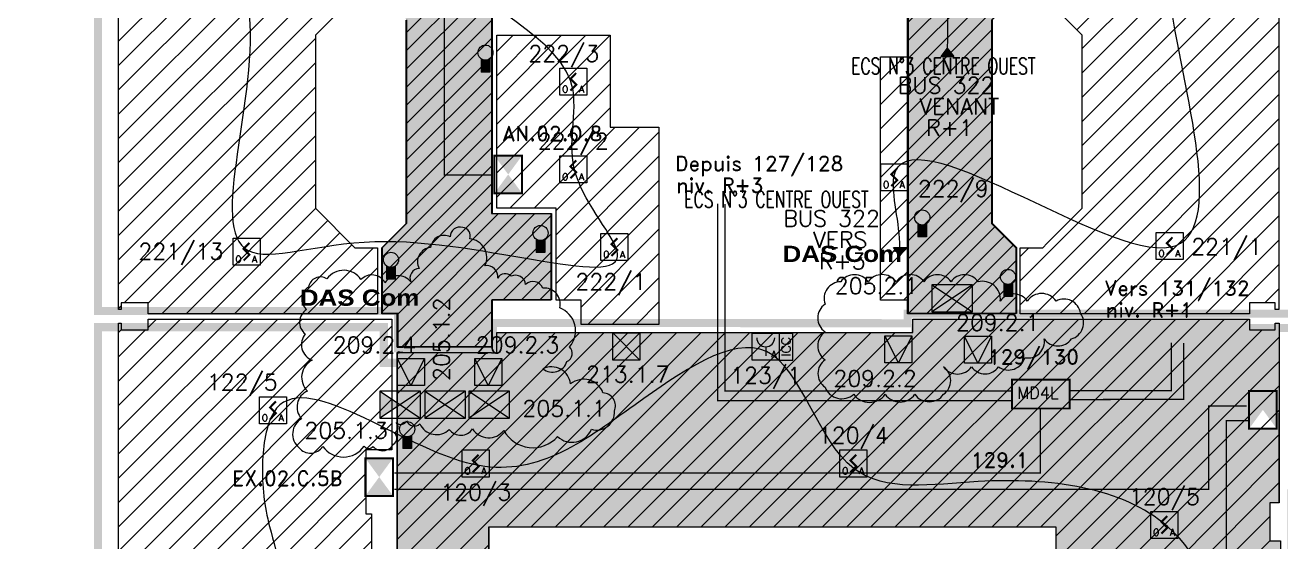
# Model space of a CAD drawing. Header units: millimetres. Extents: x 107 to 210, y 0 to 81.
# Drawn here: x 141.86 to 165.1, y 27.03 to 36.59 of the extents above; entities that cross this region are included whole.
import ezdxf
from ezdxf.enums import TextEntityAlignment as Align

# ---------------------------------------------------------------- set-up
doc = ezdxf.new("R2010")
doc.units = ezdxf.units.MM
for name, pattern in [('CACHE2', [4.7625, 3.175, -1.5875]), ('CONTINU', [0]), ('SLD', [0])]:
    doc.linetypes.add(name, pattern=pattern)
for name, color, linetype in [('ATEIS MISE EN SECURITE', 7, 'Continuous'), ('ATEIS ZONES MES', 7, 'Continuous'), ('JCC-ADRESSAGE', 6, 'Continuous'), ('JCC-ALARME GENERALE SELECTIVE', 3, 'Continuous'), ('JCC-CCF', 6, 'Continuous'), ('JCC-DECLENCHEUR MANUEL AVEC ISOLATEUR', 5, 'Continuous'), ('JCC-FILERIE SDI', 6, 'Continuous'), ('JCC-INDICATEUR ACTION', 1, 'Continuous'), ('JCC-OPTIQUE_A', 1, 'Continuous'), ('JCC-UAE-SDI', 7, 'Continuous'), ('JCC-VENTOUSE_PCF', 1, 'Continuous'), ('JCC-ZONING ZDA-ZDM', 5, 'Continuous'), ('PORTES', 8, 'Continuous')]:
    doc.layers.add(name, color=color, linetype=linetype)
doc.styles.add('ARIAL', font='')
doc.styles.add('HELVL', font='ROMAND.SHX')
doc.styles.add('ROMANC', font='romanc')
doc.styles.get("Standard").update_dxf_attribs({"font": 'romans.shx'})
doc.styles.add('TEXTE', font='romans.shx')
doc.styles.get('ARIAL').set_extended_font_data('Arial Black')
pattern_1 = [(45, (143.08978, 5.6988), (-0.2245064, 0.2245064), [])]
pattern_2 = [(0, (143.08978, 5.69879), (0.079375, 0.15875), [0, -0.15875])]

# ---------------------------------------------------------------- blocks, each defined once
blk = doc.blocks.new('indicateur action')
at = {"layer": 'JCC-INDICATEUR ACTION'}
blk.add_hatch(color=0, dxfattribs=at).paths.add_polyline_path([(0.8, -0.05, -0.315344), (-0.8, -0.05), (-0.8, -2.5), (0.8, -2.5)])
at = {"layer": 'JCC-INDICATEUR ACTION', "color": 0}
for p, q in [((-0.8, -0.05), (-0.8, -2.5)), ((0.8, -0.05), (0.8, -2.5)), ((0.8, -2.5), (-0.8, -2.5))]:
    blk.add_line(p, q, dxfattribs=at)
blk.add_circle((0, 1.1), 1.4, dxfattribs=at)
at = {"layer": 'JCC-ADRESSAGE', "style": 'TEXTE'}
blk.add_attdef('ADRESSE', text='', height=3, dxfattribs=at).set_placement((0, 5), align=Align.MIDDLE)
blk = doc.blocks.new('déclencheur manuel avec isolateur')
at = {"layer": 'JCC-DECLENCHEUR MANUEL AVEC ISOLATEUR', "color": 0}
for p, q in [((2.5, 2.5), (5.02, 2.5)), ((5.02, -2.5), (5.02, 2.5)), ((0, 0), (0, -1.66)), ((2.5, -2.5), (5.02, -2.5))]:
    blk.add_line(p, q, dxfattribs=at)
blk.add_lwpolyline([(-2.5, 2.5), (2.5, 2.5), (2.5, -2.5), (-2.5, -2.5)], close=True, dxfattribs=at)
blk.add_arc((0, 1.66), 1.66, 180, 0, dxfattribs=at)
at = {"layer": 'JCC-ADRESSAGE', "style": 'TEXTE'}
blk.add_attdef('ADRESSE', text='', height=3, dxfattribs=at).set_placement((0, 5), align=Align.MIDDLE)
at = {"layer": 'JCC-DECLENCHEUR MANUEL AVEC ISOLATEUR', "color": 0}
blk.add_text('ICC', height=1.668, rotation=90, dxfattribs=at).set_placement((3.76, 0), align=Align.MIDDLE_CENTER)
blk.add_text('A', height=1.25, dxfattribs=at).set_placement((1.5, -2), align=Align.CENTER)
blk = doc.blocks.new('alarme générale selective')
at = {"layer": 'JCC-ALARME GENERALE SELECTIVE', "color": 0}
for p, q in [((2.5, -2.5), (-2.5, 2.5)), ((-2.5, -2.5), (2.5, 2.5))]:
    blk.add_line(p, q, dxfattribs=at)
blk.add_lwpolyline([(-2.5, 2.5), (2.5, 2.5), (2.5, -2.5), (-2.5, -2.5)], close=True, dxfattribs=at)
at = {"layer": 'JCC-ADRESSAGE', "style": 'TEXTE'}
blk.add_attdef('ADRESSE', text='', height=3, dxfattribs=at).set_placement((0, 5), align=Align.MIDDLE)
blk = doc.blocks.new('optique_a')
at = {"layer": 'JCC-OPTIQUE_A', "color": 0}
blk.add_lwpolyline([(-2.5, 2.5), (2.5, 2.5), (2.5, -2.5), (-2.5, -2.5)], close=True, dxfattribs=at)
at = {"layer": 'JCC-OPTIQUE_A', "color": 0, "const_width": 0.385}
blk.add_lwpolyline([(0.54, 1.63), (-0.54, 0.54), (0.54, -0.54), (-0.54, -1.63)], dxfattribs=at)
at = {"layer": 'JCC-ADRESSAGE', "style": 'TEXTE'}
blk.add_attdef('ADRESSE', text='', height=3, dxfattribs=at).set_placement((0, 5), align=Align.MIDDLE)
at = {"layer": 'JCC-OPTIQUE_A', "color": 0}
for s, p in [('O', (-1.5, -2)), ('A', (1.5, -2))]:
    blk.add_text(s, height=1.25, dxfattribs=at).set_placement(p, align=Align.CENTER)
blk = doc.blocks.new('ventouse PCF')
at = {"layer": 'JCC-VENTOUSE_PCF'}
blk.add_hatch(color=0, dxfattribs=at).paths.add_polyline_path([(0, -2.5), (2.5, 2.5), (-2.5, 2.5)])
at = {"layer": 'JCC-VENTOUSE_PCF', "color": 0}
for p, q in [((0, -2.5), (-2.5, 2.5)), ((2.5, 2.5), (0, -2.5))]:
    blk.add_line(p, q, dxfattribs=at)
blk.add_lwpolyline([(-2.5, 2.5), (2.5, 2.5), (2.5, -2.5), (-2.5, -2.5)], close=True, dxfattribs=at)
at = {"layer": 'JCC-ADRESSAGE', "style": 'TEXTE'}
blk.add_attdef('ADRESSE', text='', height=3, dxfattribs=at).set_placement((0, 5), align=Align.MIDDLE)
blk = doc.blocks.new('clapet coupe feu_Réarm élect')
at = {"layer": 'JCC-CCF'}
h = blk.add_hatch(color=0, dxfattribs=at)
h.paths.add_polyline_path([(-3.76, 2.5), (-3.76, -2.5), (0, 0)])
h.paths.add_polyline_path([(3.76, 2.5), (0, 0), (3.76, -2.5)])
at = {"layer": 'JCC-CCF', "color": 0}
for p, q in [((3.76, 2.5), (-3.76, -2.5)), ((-3.76, 2.5), (3.76, -2.5))]:
    blk.add_line(p, q, dxfattribs=at)
blk.add_lwpolyline([(3.76, 2.5), (-3.76, 2.5), (-3.76, -2.5), (3.76, -2.5)], close=True, dxfattribs=at)
at = {"layer": 'JCC-ADRESSAGE', "style": 'TEXTE'}
blk.add_attdef('ADRESSE', text='', height=3, dxfattribs=at).set_placement((0, 5), align=Align.MIDDLE)
blk = doc.blocks.new("VOLETS D'AMENEE D'AIR DESENFUMAGE")
at = {"color": 3, "linetype": 'SLD', "const_width": 0.373}
blk.add_lwpolyline([(0, 5.12), (0, 0), (6.97, 0), (6.97, 5.12)], close=True, dxfattribs=at)
at = {"color": 3, "linetype": 'SLD'}
blk.add_solid([(0, 5.12), (0, 0), (6.97, 0), (6.97, 5.12)], dxfattribs=at)
blk = doc.blocks.new('A$C20DD5AA8')
at = {"color": 4, "linetype": 'Continuous', "const_width": 0.364}
blk.add_lwpolyline([(0.18, 5.52), (0.18, 0.18), (10.88, 0.18), (10.88, 5.52)], close=True, dxfattribs=at)
at = {"linetype": 'Continuous', "style": 'ROMANC'}
blk.add_text('MD4L', height=2.183, dxfattribs=at).set_placement((1.13, 2))
blk = doc.blocks.new("VOLETS D'EXTRACTION DE DESENFUMAGE")
at = {"color": 1, "linetype": 'SLD', "const_width": 0.373}
blk.add_lwpolyline([(0, 5.12), (0, 0), (6.97, 0), (6.97, 5.12)], close=True, dxfattribs=at)
at = {"color": 1, "linetype": 'SLD'}
blk.add_solid([(0, 5.12), (0, 0), (6.97, 0), (6.97, 5.12)], dxfattribs=at)

msp = doc.modelspace()

# ---------------------------------------------------------------- hatches: boundary and pattern name
at = {"layer": 'ATEIS ZONES MES'}
h = msp.add_hatch(dxfattribs=at)
h.set_pattern_fill('DOTS', color=5, scale=0.1, style=0)
h.set_pattern_definition(pattern_2)
h.paths.add_polyline_path([(158.204, 48.087), (158.204, 31.253), (160.204, 31.253), (160.204, 32.472), (159.754, 32.922), (159.754, 36.683), (160.204, 37.133), (160.204, 39.672), (159.754, 40.122), (159.754, 43.883), (160.204, 44.333), (160.204, 46.872), (159.754, 47.322), (159.754, 51.083), (160.204, 51.533), (160.204, 53.202), (161.804, 53.202), (161.804, 54.682), (157.384, 54.682), (157.384, 58.037), (155.454, 58.037), (155.454, 54.772), (155.004, 54.322), (155.004, 52.702), (150.274, 52.702), (150.274, 52.827), (148.479, 52.827), (148.479, 51.483), (148.929, 51.033), (148.929, 47.322), (148.479, 46.872), (148.479, 44.333), (148.929, 43.883), (148.929, 40.122), (148.479, 39.672), (148.479, 37.133), (148.929, 36.683), (148.929, 32.922), (148.479, 32.472), (148.479, 31.253), (148.764, 31.253), (148.764, 30.633), (150.504, 30.633), (150.504, 31.502), (151.604, 31.502), (151.604, 33.103), (150.504, 33.103), (150.504, 50.822), (151.664, 50.822), (151.664, 50.222), (150.604, 50.222), (150.604, 48.087)])
h = msp.add_hatch(dxfattribs=at)
h.set_pattern_fill('DOTS', color=1, scale=0.1, style=0)
h.set_pattern_definition(pattern_2)
h.paths.add_polyline_path([(148.751, 30.529), (150.491, 30.529), (150.491, 30.526), (150.591, 30.526), (150.591, 30.899), (154.011, 30.899), (158.286, 30.899), (158.286, 31.149), (159.836, 31.149), (160.409, 31.149), (164.516, 31.149), (164.516, 30.949), (164.991, 30.949), (164.991, 31.074), (165.064, 31.074), (165.061, 27.749), (164.891, 27.749), (164.891, 27.049), (165.091, 27.049), (165.091, 22.474), (165.091, 19.464), (155.402, 19.464), (155.402, 21.199), (155.927, 21.199), (155.927, 21.764), (158.119, 21.764), (158.121, 21.764), (158.121, 21.199), (160.941, 21.199), (160.941, 27.299), (150.441, 27.299), (150.441, 24.05), (148.751, 24.05)])
at = {"layer": 'JCC-FILERIE SDI'}
for points in [[(158.807, 36.004), (159.043, 36.004), (158.925, 36.161)], [(158.049, 32.318), (158.167, 32.474), (157.931, 32.474)]]:
    msp.add_hatch(color=1, dxfattribs=at).paths.add_polyline_path(points)
at = {"layer": 'JCC-ZONING ZDA-ZDM'}
h = msp.add_hatch(dxfattribs=at)
h.set_pattern_fill('ANSI31', color=56, scale=0.075, style=0)
h.set_pattern_definition([(45, (143.08978, 5.6988), (-0.1683798, 0.1683798), [])])
h.paths.add_polyline_path([(158.19, 48.083), (158.19, 31.249), (160.19, 31.249), (160.19, 32.469), (159.74, 32.919), (159.74, 36.679), (160.19, 37.129), (160.19, 39.669), (159.74, 40.119), (159.74, 43.879), (160.19, 44.329), (160.19, 46.869), (159.74, 47.319), (159.74, 51.079), (160.19, 51.529), (160.19, 53.199), (161.79, 53.199), (161.79, 54.679), (157.37, 54.679), (157.37, 58.034), (155.44, 58.034), (155.44, 54.769), (154.99, 54.319), (154.99, 52.699), (150.26, 52.699), (150.26, 52.824), (148.465, 52.824), (148.465, 51.479), (148.915, 51.029), (148.915, 47.319), (148.465, 46.869), (148.465, 44.329), (148.915, 43.879), (148.915, 40.119), (148.465, 39.669), (148.465, 37.129), (148.915, 36.679), (148.915, 32.919), (148.465, 32.469), (148.465, 31.249), (148.75, 31.249), (148.75, 30.629), (150.49, 30.629), (150.49, 31.499), (151.589, 31.499), (151.589, 33.099), (150.49, 33.099), (150.49, 50.818), (151.65, 50.818), (151.65, 50.218), (150.59, 50.218), (150.59, 48.083)])
h = msp.add_hatch(dxfattribs=at)
h.set_pattern_fill('ANSI31', color=4, scale=0.1, style=0)
h.set_pattern_definition(pattern_1)
h.paths.add_polyline_path([(160.27, 52.749), (164.54, 52.749), (164.54, 52.649), (165.06, 52.649), (165.06, 31.324), (164.99, 31.324), (164.99, 31.449), (164.515, 31.449), (164.515, 31.249), (160.27, 31.249), (160.27, 32.447), (160.27, 32.469), (160.69, 32.469), (160.772, 32.551), (161.42, 33.199), (161.42, 36.399), (160.69, 37.129), (160.27, 37.129), (160.27, 38.523), (160.27, 39.669), (160.69, 39.669), (161.42, 40.399), (161.42, 43.599), (160.69, 44.329), (160.27, 44.329), (160.27, 46.869), (160.69, 46.869), (160.772, 46.951), (161.42, 47.599), (161.42, 50.799), (160.69, 51.529), (160.27, 51.529)])
h = msp.add_hatch(dxfattribs=at)
h.set_pattern_fill('ANSI31', color=4, scale=0.1, style=0)
h.set_pattern_definition(pattern_1)
edge = h.paths.add_edge_path()
edge.add_line((142.245, 52.699), (148.385, 52.699))
edge.add_line((148.385, 52.699), (148.385, 51.479))
edge.add_line((148.385, 51.479), (147.965, 51.479))
edge.add_line((147.965, 51.479), (147.235, 50.749))
edge.add_line((147.235, 50.749), (147.235, 47.599))
edge.add_line((147.235, 47.599), (147.965, 46.869))
edge.add_line((147.965, 46.869), (148.385, 46.869))
edge.add_line((148.385, 46.869), (148.413, 45.505))
edge.add_line((148.413, 45.505), (148.413, 44.329))
edge.add_line((148.413, 44.329), (147.965, 44.329))
edge.add_line((147.965, 44.329), (147.235, 43.599))
edge.add_line((147.235, 43.599), (147.235, 40.399))
edge.add_line((147.235, 40.399), (147.965, 39.669))
edge.add_line((147.965, 39.669), (148.385, 39.669))
edge.add_line((148.385, 39.669), (148.385, 38.449))
edge.add_line((148.385, 38.449), (148.385, 37.129))
edge.add_line((148.385, 37.129), (147.965, 37.129))
edge.add_line((147.965, 37.129), (147.235, 36.399))
edge.add_line((147.235, 36.399), (147.235, 33.199))
edge.add_line((147.235, 33.199), (147.965, 32.469))
edge.add_line((147.965, 32.469), (148.385, 32.469))
edge.add_line((148.385, 32.469), (148.385, 31.249))
edge.add_line((148.385, 31.249), (144.14, 31.249))
edge.add_line((144.14, 31.249), (144.14, 31.449))
edge.add_line((144.14, 31.449), (143.64, 31.449))
edge.add_line((143.64, 31.449), (143.64, 31.324))
edge.add_line((143.64, 31.324), (143.595, 31.324))
edge.add_line((143.595, 31.324), (143.595, 38.299))
edge.add_line((143.595, 38.299), (143.595, 38.499))
edge.add_line((143.595, 38.499), (142.245, 38.499))
edge.add_line((142.245, 38.499), (142.245, 52.699))
h = msp.add_hatch(dxfattribs=at)
h.set_pattern_fill('ANSI31', color=31, scale=0.1, style=0)
h.set_pattern_definition(pattern_1)
h.paths.add_polyline_path([(150.59, 36.399), (151.688, 36.399), (152.688, 36.399), (152.688, 34.799), (152.688, 34.699), (153.59, 34.699), (153.59, 31.049), (152.149, 31.049), (152.149, 31.499), (151.689, 31.499), (151.689, 33.199), (150.59, 33.199)])
h = msp.add_hatch(dxfattribs=at)
h.set_pattern_fill('ANSI31', color=31, scale=0.1, style=0)
h.set_pattern_definition(pattern_1)
h.paths.add_polyline_path([(158.19, 31.499), (157.69, 31.499), (157.69, 35.999), (158.19, 35.999)])
h = msp.add_hatch(dxfattribs=at)
h.set_pattern_fill('ANSI31', color=201, scale=0.1, style=0)
h.set_pattern_definition(pattern_1)
h.paths.add_polyline_path([(143.595, 24.124), (143.595, 31.074), (143.64, 31.074), (143.64, 30.949), (144.14, 30.949), (144.14, 31.149), (148.65, 31.149), (148.65, 28.729), (148.17, 28.729), (148.17, 27.549), (148.27, 27.549), (148.27, 26.734), (148.65, 26.734), (148.65, 24.049), (144.14, 24.049), (144.14, 24.249), (143.665, 24.249), (143.665, 24.124)])
h = msp.add_hatch(dxfattribs=at)
h.set_pattern_fill('ANSI31', color=113, scale=0.1, style=0)
h.set_pattern_definition(pattern_1)
h.paths.add_polyline_path([(148.75, 30.529), (150.49, 30.529), (150.49, 30.526), (150.59, 30.526), (150.59, 30.899), (154.01, 30.899), (158.284, 30.899), (158.284, 31.149), (159.834, 31.149), (160.408, 31.149), (164.515, 31.149), (164.515, 30.949), (164.99, 30.949), (164.99, 31.074), (165.062, 31.074), (165.06, 27.749), (164.89, 27.749), (164.89, 27.049), (165.09, 27.049), (165.09, 22.474), (165.09, 19.464), (155.4, 19.464), (155.4, 21.199), (155.925, 21.199), (155.925, 21.764), (158.117, 21.764), (158.12, 21.764), (158.12, 21.199), (160.94, 21.199), (160.94, 27.299), (150.44, 27.299), (150.44, 24.05), (148.75, 24.05)])

# ---------------------------------------------------------------- linework, layer by layer
at = {"layer": 'ATEIS MISE EN SECURITE', "color": 3, "const_width": 0.025}
msp.add_lwpolyline([(150.613, 48.368), (149.622, 48.368), (149.622, 33.813), (150.493, 33.813)], dxfattribs=at)
at = {"layer": 'ATEIS MISE EN SECURITE', "color": 1, "linetype": 'CACHE2', "ltscale": 0.1, "const_width": 0.025}
for points in [[(160.12, 29.638), (154.677, 29.638), (154.677, 33.282)], [(161.192, 29.824), (163.07, 29.824), (163.07, 30.713)]]:
    msp.add_lwpolyline(points, dxfattribs=at)
at = {"layer": 'ATEIS MISE EN SECURITE', "color": 4, "linetype": 'CACHE2', "ltscale": 0.1, "const_width": 0.025}
for points in [[(160.131, 29.818), (154.811, 29.818), (154.811, 33.279)], [(161.188, 29.66), (163.297, 29.665), (163.295, 30.707)]]:
    msp.add_lwpolyline(points, dxfattribs=at)
at = {"layer": 'ATEIS MISE EN SECURITE', "color": 3, "linetype": 'CONTINU', "const_width": 0.025}
for points in [[(148.692, 27.999), (163.759, 27.999), (163.759, 29.541), (164.465, 29.541)], [(160.647, 29.503), (160.647, 28.3), (148.692, 28.3)], [(164.493, 29.273), (164.086, 29.273), (164.086, 21.182), (162.756, 21.182), (162.756, 19.478)]]:
    msp.add_lwpolyline(points, dxfattribs=at)
at = {"layer": 'ATEIS ZONES MES', "color": 5}
for points in [[(160.204, 53.202), (160.204, 51.533), (159.754, 51.083), (159.754, 47.322), (160.204, 46.872), (160.204, 44.393), (160.204, 44.333), (159.754, 43.883), (159.754, 40.122), (160.204, 39.672), (160.204, 37.133), (159.754, 36.683), (159.754, 32.922), (160.204, 32.472), (160.204, 31.253), (159.754, 31.253), (158.298, 31.253), (158.204, 31.253), (158.204, 31.502)], [(150.504, 50.822), (150.504, 33.103), (151.604, 33.103), (151.604, 31.502), (150.504, 31.502), (150.504, 31.253), (150.504, 30.633), (148.764, 30.633), (148.764, 31.253), (148.479, 31.253), (148.479, 31.313), (148.479, 32.472), (148.929, 32.922), (148.929, 36.683)], [(158.204, 31.502), (158.204, 48.087)]]:
    msp.add_lwpolyline(points, dxfattribs=at)
at = {"layer": 'ATEIS ZONES MES', "color": 1}
for points in [[(148.751, 30.529), (150.491, 30.529), (150.491, 30.526), (150.591, 30.526), (150.591, 30.899), (154.011, 30.899), (158.286, 30.899), (158.286, 31.149), (159.836, 31.149), (160.409, 31.149), (164.516, 31.149), (164.516, 30.949), (164.991, 30.949), (164.991, 31.074), (165.064, 31.074), (165.061, 27.749), (164.891, 27.749), (164.891, 27.049), (165.091, 27.049), (165.091, 22.474)], [(148.751, 24.05), (148.751, 30.529)], [(160.941, 21.199), (160.941, 27.299), (150.441, 27.299), (150.441, 24.05)]]:
    msp.add_lwpolyline(points, dxfattribs=at)
at = {"layer": 'JCC-CCF'}
for points in [[(146.93, 28.771, 0.520567), (147.371, 28.795, 0.520567), (148.137, 28.799, 0.520567), (148.3, 28.795, 0.520567), (148.678, 28.833, 0.520567), (148.693, 29.044, 0.520567), (148.731, 29.235, 0.520567), (148.923, 29.269, 0.520567), (149.167, 29.211, 0.520567), (149.711, 29.107, 0.520567), (150.142, 29.12, 0.520567), (150.721, 29.091, 0.520567), (151.715, 28.975, 0.520567), (152.342, 29.11, 0.520567), (152.767, 29.448, 0.520567), (152.555, 29.785, 0.520567), (151.956, 29.949, 0.520567), (151.445, 30.229, 0.520567), (151.889, 30.364, 0.520567), (151.937, 30.634, 0.520567), (151.754, 31.357, 0.520567), (151.443, 31.721, 0.520567), (151.124, 31.79, 0.520567), (150.859, 31.941, 0.520567), (150.608, 31.904, 0.520567), (150.37, 32.134, 0.520567), (150.089, 32.636, 0.520567), (149.961, 32.841, 0.520567), (149.731, 32.67, 0.520567), (149.365, 32.474, 0.520567), (149.152, 32.083, 0.520567), (148.998, 31.836, 0.520567), (148.521, 31.819, 0.520567), (148.078, 31.878, 0.520567), (147.448, 31.896, 0.520567), (147.107, 31.742, 0.520567), (147.073, 31.325, 0.520567), (147.048, 30.874, 0.520567), (147.176, 30.389, 0.520567), (147.09, 29.818, 0.520567), (146.98, 29.307, 0.520567)], [(159.494, 31.838, 0.520567), (158.993, 31.838, 0.520567), (158.493, 31.838, 0.520567), (157.977, 31.838, 0.520567), (157.461, 31.838, 0.520567), (156.953, 31.838, 0.520567), (156.663, 31.427, 0.520567), (156.663, 30.911, 0.520567), (156.663, 30.395, 0.520567), (156.663, 29.887, 0.520567), (157.195, 29.758, 0.520567), (157.776, 29.758, 0.520567), (158.324, 29.758, 0.520567), (158.856, 29.758, 0.520567), (158.856, 30.266, 0.520567), (159.373, 30.266, 0.520567), (159.873, 30.266, 0.520567), (160.357, 30.435, 0.520567), (160.719, 30.782, 0.520567), (161.22, 30.782, 0.520567), (161.389, 31.257, 0.520567), (160.937, 31.483, 0.520567), (160.405, 31.483, 0.520567), (159.905, 31.483, 0.520567)]]:
    msp.add_lwpolyline(points, format="xyb", close=True, dxfattribs=at)
at = {"layer": 'JCC-FILERIE SDI', "color": 1}
for p, q in [((158.925, 36.161), (158.807, 36.004)), ((158.925, 36.161), (158.807, 36.004)), ((158.925, 36.161), (159.043, 36.004)), ((158.925, 36.161), (159.043, 36.004)), ((158.807, 36.004), (159.043, 36.004)), ((158.807, 36.004), (159.043, 36.004)), ((157.931, 32.474), (158.167, 32.474)), ((158.049, 32.318), (157.931, 32.474)), ((157.931, 32.474), (158.167, 32.474)), ((158.049, 32.318), (157.931, 32.474)), ((158.049, 32.318), (158.167, 32.474)), ((158.049, 32.318), (158.167, 32.474))]:
    msp.add_line(p, q, dxfattribs=at)
msp.add_open_spline([(158.049, 32.474), (158.049, 32.91), (157.23, 35.72), (165.131, 29.737), (162.793, 36.812), (163.035, 40.259), (163.045, 43.659), (162.87, 47.349), (164.198, 52.143), (158.747, 52.551), (148.958, 56.053), (156.913, 52.243), (155.914, 48.748), (153.106, 51.304), (150.113, 51.496), (141.837, 51.995), (149.517, 50.118), (144.006, 47.559), (145.699, 43.613), (144.273, 39.935), (146.817, 36.733), (144.707, 31.552), (148.936, 33.2), (154.117, 31.202), (151.646, 33.914), (152.574, 36.15), (147.857, 37.869), (154.068, 39.766), (151.202, 43.248), (153.944, 47.165), (148.765, 46.546), (149.564, 51.077), (151.432, 49.8), (152.643, 48.917), (153.681, 47.101), (157.295, 45.395), (159.004, 52.356), (159.444, 46.45), (152.902, 42.993), (159.738, 42.142), (158.955, 38.66), (158.925, 36.995), (158.925, 36.161)], degree=3, knots=[0, 0, 0, 0, 1.308226, 6.590606, 11.301082, 13.878702, 18.30798, 20.885274, 25.645472, 29.235063, 36.284617, 41.482545, 42.230197, 45.791717, 47.721879, 53.637404, 56.3988, 60.232713, 63.196944, 67.909883, 70.63315, 75.149136, 77.497225, 81.97104, 83.652818, 85.285791, 88.379789, 91.786853, 95.624466, 98.207289, 101.645563, 104.265827, 105.483623, 107.125539, 109.005038, 111.7534, 116.345522, 118.146983, 124.593333, 128.036019, 130.854514, 133.358672, 133.358672, 133.358672, 133.358672], dxfattribs=at)
at = {"layer": 'JCC-FILERIE SDI', "color": 3}
msp.add_open_spline([(164.388, 22.148), (164.388, 23.931), (164.138, 27.776), (159.978, 28.335), (156.77, 27.759), (155.943, 31.544), (152.816, 29.343), (150.294, 27.469), (146.549, 30.694), (146.199, 28.362), (146.329, 27.417), (146.653, 26.456), (146.106, 24.619), (146.518, 22.664), (146.397, 19.543), (149.782, 19.087), (151.969, 20.519), (154.882, 20.051), (157.611, 24.492), (158.008, 21.393), (157.873, 19.97), (155.922, 17.2), (163.236, 16.868), (159.537, 20.223), (161.243, 21.022), (161.842, 21.123), (162.078, 21.123)], degree=3, knots=[0, 0, 0, 0, 5.348738, 8.947413, 11.257766, 13.961489, 16.582375, 19.770747, 23.589519, 24.564091, 25.731259, 26.593637, 27.492832, 31.292535, 32.718318, 36.043977, 38.44566, 40.553859, 44.777427, 45.892596, 48.107421, 49.663977, 53.805785, 56.281971, 57.483556, 58.192323, 58.192323, 58.192323, 58.192323], dxfattribs=at)
at = {"layer": 'JCC-ZONING ZDA-ZDM', "const_width": 0.15}
msp.add_lwpolyline([(150.315, 56.446), (150.315, 52.899), (141.94, 52.899), (141.94, 38.299), (143.214, 38.299), (143.215, 31.299), (144.14, 31.299), (144.14, 31.299), (144.14, 31.299), (144.14, 31.299), (144.14, 31.299), (144.14, 31.299), (148.766, 31.299), (148.766, 30.612), (150.518, 30.612), (150.518, 30.877), (150.518, 31.078), (158.19, 31.072), (158.19, 31.249), (165.62, 31.249), (165.62, 52.819), (161.68, 52.819), (161.679, 52.919)], dxfattribs=at)
at = {"layer": 'JCC-ZONING ZDA-ZDM', "color": 56}
for points in [[(160.19, 53.199), (160.19, 51.529), (159.74, 51.079), (159.74, 47.319), (160.19, 46.869), (160.19, 44.389), (160.19, 44.329), (159.74, 43.879), (159.74, 40.119), (160.19, 39.669), (160.19, 37.129), (159.74, 36.679), (159.74, 32.919), (160.19, 32.469), (160.19, 31.249), (159.74, 31.249), (158.284, 31.249), (158.19, 31.249), (158.19, 31.499)], [(150.49, 50.818), (150.49, 33.099), (151.589, 33.099), (151.589, 31.499), (150.49, 31.499), (150.49, 31.249), (150.49, 30.629), (148.75, 30.629), (148.75, 31.249), (148.465, 31.249), (148.465, 31.309), (148.465, 32.469), (148.915, 32.919), (148.915, 36.679)], [(158.19, 31.499), (158.19, 48.083)]]:
    msp.add_lwpolyline(points, dxfattribs=at)
at = {"layer": 'JCC-ZONING ZDA-ZDM', "color": 4}
for points in [[(165.06, 52.649), (165.06, 31.324), (164.99, 31.324), (164.99, 31.449), (164.515, 31.449), (164.515, 31.249), (160.27, 31.249), (160.27, 32.447), (160.27, 32.469), (160.69, 32.469), (160.772, 32.551), (161.42, 33.199), (161.42, 36.399), (160.69, 37.129)], [(147.965, 37.129), (147.235, 36.399), (147.235, 33.199), (147.965, 32.469), (148.385, 32.469), (148.385, 31.249), (144.14, 31.249), (144.14, 31.449), (143.64, 31.449), (143.64, 31.324), (143.595, 31.324), (143.595, 38.299)]]:
    msp.add_lwpolyline(points, dxfattribs=at)
at = {"layer": 'JCC-ZONING ZDA-ZDM', "color": 31}
for points in [[(150.59, 36.399), (150.59, 36.399), (150.59, 36.399), (151.688, 36.399), (151.688, 36.399), (151.688, 36.399), (151.688, 36.399), (152.688, 36.399), (152.688, 34.799), (152.688, 34.699), (153.59, 34.699), (153.59, 31.049), (152.149, 31.049), (152.149, 31.499), (151.689, 31.499), (151.689, 33.199), (150.59, 33.199)], [(158.19, 35.999), (158.19, 31.499), (157.69, 31.499), (157.69, 35.999)]]:
    msp.add_lwpolyline(points, close=True, dxfattribs=at)
at = {"layer": 'JCC-ZONING ZDA-ZDM', "color": 201}
msp.add_lwpolyline([(143.595, 24.124), (143.595, 31.074), (143.64, 31.074), (143.64, 30.949), (144.14, 30.949), (144.14, 31.149), (148.65, 31.149), (148.65, 28.729), (148.17, 28.729), (148.17, 27.549), (148.27, 27.549), (148.27, 26.734), (148.65, 26.734), (148.65, 24.049), (144.14, 24.049), (144.14, 24.249), (143.665, 24.249), (143.665, 24.124), (143.595, 24.124)], dxfattribs=at)
at = {"layer": 'JCC-ZONING ZDA-ZDM', "color": 113}
for points in [[(148.75, 30.529), (150.49, 30.529), (150.49, 30.526), (150.59, 30.526), (150.59, 30.899), (154.01, 30.899), (158.284, 30.899), (158.284, 31.149), (159.834, 31.149), (160.408, 31.149), (164.515, 31.149), (164.515, 30.949), (164.99, 30.949), (164.99, 31.074), (165.062, 31.074), (165.06, 27.749), (164.89, 27.749), (164.89, 27.049), (165.09, 27.049), (165.09, 22.474)], [(148.75, 24.05), (148.75, 30.529)], [(160.94, 21.199), (160.94, 27.299), (150.44, 27.299), (150.44, 24.05)]]:
    msp.add_lwpolyline(points, dxfattribs=at)
at = {"layer": 'JCC-ZONING ZDA-ZDM', "color": 17, "const_width": 0.15}
msp.add_lwpolyline([(165.44, 30.982), (165.62, 30.982), (165.62, 27.923), (165.29, 27.924), (165.29, 19.464), (163.261, 19.46), (163.261, 16.824), (143.215, 16.824), (143.215, 30.999), (148.5, 30.999), (148.5, 30.339), (150.808, 30.339), (150.808, 30.766), (158.284, 30.756), (158.325, 30.756), (158.325, 30.982), (165.62, 30.982)], dxfattribs=at)
at = {"layer": 'PORTES', "linetype": 'Continuous'}
for p, q in [((148.85, 30.629), (148.75, 30.629)), ((148.75, 30.629), (148.85, 30.629)), ((148.85, 30.529), (148.75, 30.529)), ((148.85, 30.529), (148.75, 30.529))]:
    msp.add_line(p, q, dxfattribs=at)

# ---------------------------------------------------------------- block references
at = {"layer": 'ATEIS MISE EN SECURITE', "linetype": 'Continuous', "xscale": 0.1, "yscale": 0.1, "zscale": 0.1, "rotation": 90}
for name, p in [("VOLETS D'AMENEE D'AIR DESENFUMAGE", (151.058, 33.475)), ("VOLETS D'AMENEE D'AIR DESENFUMAGE", (165.019, 29.121)), ("VOLETS D'EXTRACTION DE DESENFUMAGE", (148.671, 27.879))]:
    msp.add_blockref(name, p, dxfattribs=at)
at = {"layer": 'ATEIS MISE EN SECURITE', "color": 0, "xscale": 0.1, "yscale": 0.1, "zscale": 0.1}
msp.add_blockref('A$C20DD5AA8', (160.102, 29.477), dxfattribs=at)
at = {"layer": 'JCC-ALARME GENERALE SELECTIVE', "lineweight": 0}
ref = msp.add_blockref('alarme générale selective', (152.988, 30.642), dxfattribs=dict(at, xscale=0.1000000000000014, yscale=0.1000000000000014))
ref.add_attrib('ADRESSE', '213.1.7', dxfattribs={"layer": 'JCC-ADRESSAGE', "height": 0.3, "style": 'TEXTE'}).set_placement((153.013, 30.129), align=Align.MIDDLE)
at = {"layer": 'JCC-CCF', "lineweight": 0}
ref = msp.add_blockref('clapet coupe feu_Réarm élect', (159.014, 31.532), dxfattribs=dict(at, xscale=0.0999999999999943, yscale=0.0999999999999943))
ref.add_attrib('ADRESSE', '205.2.1', dxfattribs={"layer": 'JCC-ADRESSAGE', "height": 0.3, "style": 'TEXTE'}).set_placement((157.614, 31.765), align=Align.MIDDLE)
ref = msp.add_blockref('clapet coupe feu_Réarm élect', (149.633, 29.565), dxfattribs=dict(at, xscale=0.0999999999999943, yscale=0.0999999999999943))
ref.add_attrib('ADRESSE', '205.1.2', dxfattribs={"layer": 'JCC-ADRESSAGE', "height": 0.3, "rotation": 90, "style": 'TEXTE'}).set_placement((149.567, 30.776), align=Align.MIDDLE)
ref = msp.add_blockref('clapet coupe feu_Réarm élect', (148.803, 29.565), dxfattribs=dict(at, xscale=0.0999999999999943, yscale=0.0999999999999943))
ref.add_attrib('ADRESSE', '205.1.3', dxfattribs={"layer": 'JCC-ADRESSAGE', "height": 0.3, "style": 'TEXTE'}).set_placement((147.803, 29.089), align=Align.MIDDLE)
ref = msp.add_blockref('clapet coupe feu_Réarm élect', (150.447, 29.565), dxfattribs=dict(at, xscale=0.0999999999999943, yscale=0.0999999999999943))
ref.add_attrib('ADRESSE', '205.1.1', dxfattribs={"layer": 'JCC-ADRESSAGE', "height": 0.3, "style": 'TEXTE'}).set_placement((151.837, 29.495), align=Align.MIDDLE)
at = {"layer": 'JCC-DECLENCHEUR MANUEL AVEC ISOLATEUR'}
ref = msp.add_blockref('déclencheur manuel avec isolateur', (155.565, 30.637), dxfattribs=dict(at, xscale=0.1000000000000014, yscale=0.1000000000000014))
ref.add_attrib('ADRESSE', '123/1', dxfattribs={"layer": 'JCC-ADRESSAGE', "height": 0.3, "style": 'TEXTE'}).set_placement((155.565, 30.086), align=Align.MIDDLE)
at = {"layer": 'JCC-INDICATEUR ACTION', "lineweight": 0, "xscale": 0.1000000000000014, "yscale": 0.1000000000000014}
for p in [(150.38, 35.967), (158.462, 32.918), (151.399, 32.631), (148.633, 32.136), (160.048, 31.819), (148.932, 29.003)]:
    msp.add_blockref('indicateur action', p, dxfattribs=at)
at = {"layer": 'JCC-OPTIQUE_A', "lineweight": 0}
ref = msp.add_blockref('optique_a', (152.006, 35.538), dxfattribs=dict(at, xscale=0.1000000000000014, yscale=0.1000000000000014))
ref.add_attrib('ADRESSE', '222/3', dxfattribs={"layer": 'JCC-ADRESSAGE', "height": 0.3, "style": 'TEXTE'}).set_placement((151.83, 36.038), align=Align.MIDDLE)
ref = msp.add_blockref('optique_a', (152.006, 33.918), dxfattribs=dict(at, xscale=0.1000000000000014, yscale=0.1000000000000014))
ref.add_attrib('ADRESSE', '222/2', dxfattribs={"layer": 'JCC-ADRESSAGE', "height": 0.3, "style": 'TEXTE'}).set_placement((152.006, 34.418), align=Align.MIDDLE)
ref = msp.add_blockref('optique_a', (157.942, 33.773), dxfattribs=dict(at, xscale=0.1000000000000014, yscale=0.1000000000000014))
ref.add_attrib('ADRESSE', '222/9', dxfattribs={"layer": 'JCC-ADRESSAGE', "height": 0.3, "style": 'TEXTE'}).set_placement((159.036, 33.54), align=Align.MIDDLE)
ref = msp.add_blockref('optique_a', (145.961, 32.394), dxfattribs=dict(at, xscale=0.1000000000000014, yscale=0.1000000000000014))
ref.add_attrib('ADRESSE', '221/13', dxfattribs={"layer": 'JCC-ADRESSAGE', "height": 0.3, "style": 'TEXTE'}).set_placement((144.745, 32.38), align=Align.MIDDLE)
ref = msp.add_blockref('optique_a', (152.767, 32.48), dxfattribs=dict(at, xscale=0.1000000000000014, yscale=0.1000000000000014))
ref.add_attrib('ADRESSE', '222/1', dxfattribs={"layer": 'JCC-ADRESSAGE', "height": 0.3, "style": 'TEXTE'}).set_placement((152.702, 31.818), align=Align.MIDDLE)
ref = msp.add_blockref('optique_a', (163.038, 32.499), dxfattribs=dict(at, xscale=0.1000000000000014, yscale=0.1000000000000014))
ref.add_attrib('ADRESSE', '221/1', dxfattribs={"layer": 'JCC-ADRESSAGE', "height": 0.3, "style": 'TEXTE'}).set_placement((164.093, 32.468), align=Align.MIDDLE)
ref = msp.add_blockref('optique_a', (146.45, 29.461), dxfattribs=dict(at, xscale=0.1000000000000014, yscale=0.1000000000000014))
ref.add_attrib('ADRESSE', '122/5', dxfattribs={"layer": 'JCC-ADRESSAGE', "height": 0.3, "style": 'TEXTE'}).set_placement((145.881, 29.961), align=Align.MIDDLE)
ref = msp.add_blockref('optique_a', (157.187, 28.478), dxfattribs=dict(at, xscale=0.0999999999999996, yscale=0.0999999999999996))
ref.add_attrib('ADRESSE', '120/4', dxfattribs={"layer": 'JCC-ADRESSAGE', "height": 0.3, "style": 'TEXTE'}).set_placement((157.187, 28.978), align=Align.MIDDLE)
ref = msp.add_blockref('optique_a', (150.201, 28.478), dxfattribs=dict(at, xscale=0.0999999999999996, yscale=0.0999999999999996))
ref.add_attrib('ADRESSE', '120/3', dxfattribs={"layer": 'JCC-ADRESSAGE', "height": 0.3, "style": 'TEXTE'}).set_placement((150.201, 27.925), align=Align.MIDDLE)
ref = msp.add_blockref('optique_a', (162.94, 27.343), dxfattribs=dict(at, xscale=0.0999999999999996, yscale=0.0999999999999996))
ref.add_attrib('ADRESSE', '120/5', dxfattribs={"layer": 'JCC-ADRESSAGE', "height": 0.3, "style": 'TEXTE'}).set_placement((162.94, 27.843), align=Align.MIDDLE)
at = {"layer": 'JCC-VENTOUSE_PCF', "lineweight": 0}
ref = msp.add_blockref('ventouse PCF', (159.491, 30.584), dxfattribs=dict(at, xscale=0.1000000000000014, yscale=0.1000000000000014))
ref.add_attrib('ADRESSE', '209.2.1', dxfattribs={"layer": 'JCC-ADRESSAGE', "height": 0.3, "style": 'TEXTE'}).set_placement((159.858, 31.084), align=Align.MIDDLE)
ref = msp.add_blockref('ventouse PCF', (149.003, 30.171), dxfattribs=dict(at, xscale=0.1000000000000014, yscale=0.1000000000000014))
ref.add_attrib('ADRESSE', '209.2.4', dxfattribs={"layer": 'JCC-ADRESSAGE', "height": 0.3, "style": 'TEXTE'}).set_placement((148.327, 30.671), align=Align.MIDDLE)
ref = msp.add_blockref('ventouse PCF', (150.433, 30.171), dxfattribs=dict(at, xscale=0.1000000000000014, yscale=0.1000000000000014))
ref.add_attrib('ADRESSE', '209.2.3', dxfattribs={"layer": 'JCC-ADRESSAGE', "height": 0.3, "style": 'TEXTE'}).set_placement((150.974, 30.671), align=Align.MIDDLE)
ref = msp.add_blockref('ventouse PCF', (158.02, 30.592), dxfattribs=dict(at, xscale=0.1000000000000014, yscale=0.1000000000000014))
ref.add_attrib('ADRESSE', '209.2.2', dxfattribs={"layer": 'JCC-ADRESSAGE', "height": 0.3, "style": 'TEXTE'}).set_placement((157.589, 30.051), align=Align.MIDDLE)

# ---------------------------------------------------------------- texts
at = {"layer": 'ATEIS MISE EN SECURITE', "color": 0, "style": 'HELVL'}
for s, height, p in [('AN.02.O.8', 0.2749, (150.694, 34.443)), ('Depuis 127/128', 0.27495, (153.889, 33.888)), ('niv. R+3', 0.2749, (153.906, 33.486)), ('Vers 131/132', 0.27495, (161.831, 31.583)), ('niv. R+1', 0.2749, (161.849, 31.182)), ('129/130', 0.2749, (159.676, 30.313)), ('129.1', 0.2749, (159.358, 28.406)), ('EX.02.C.5B', 0.2749, (145.694, 28.066))]:
    msp.add_text(s, height=height, dxfattribs=at).set_placement(p)
at = {"layer": 'JCC-CCF', "lineweight": 0, "char_height": 0.3, "width": 20.85784, "attachment_point": 1, "style": 'ARIAL'}
for insert in [(155.876, 32.505), (146.947, 31.695)]:
    msp.add_mtext('DAS Com', dxfattribs=dict(at, insert=insert))
at = {"layer": 'JCC-FILERIE SDI', "color": 1}
for s, p in [('BUS 322', (158.008, 35.324)), ('VENANT', (158.409, 34.93)), ('R+1', (158.534, 34.536)), ('BUS 322', (155.89, 32.859)), ('VERS', (156.444, 32.465)), ('R+3', (156.55, 32.07))]:
    msp.add_text(s, height=0.3, dxfattribs=at).set_placement(p)
at = {"layer": 'JCC-UAE-SDI', "color": 1, "width": 0.7}
for p in [(157.147, 35.679), (154.06, 33.212)]:
    msp.add_text('ECS N°3 CENTRE OUEST', height=0.3, dxfattribs=at).set_placement(p)

doc.saveas('drawing.dxf')
